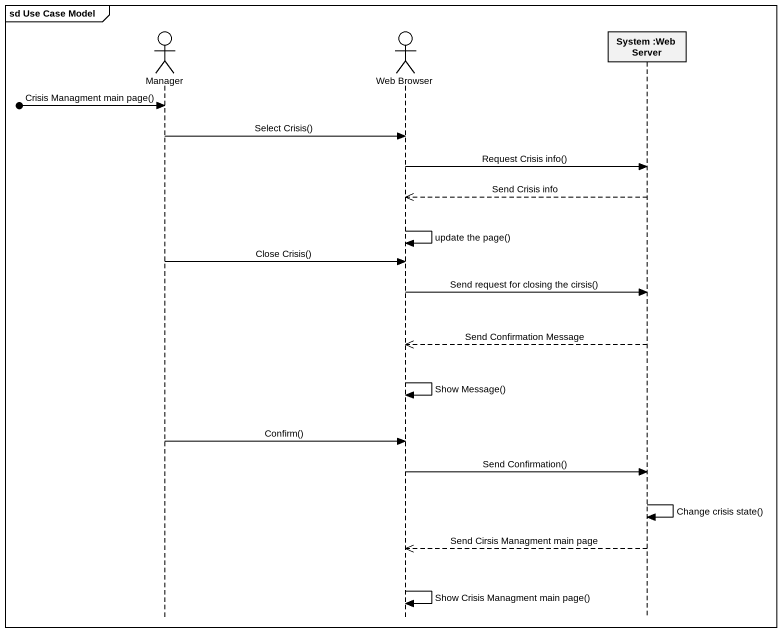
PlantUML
@startuml
mainframe sd Use Case Model
hide footbox
actor Manager
actor "Web Browser" as Web_Browser
participant "System :Web Server" as System_Web_Server

[o-> Manager : Crisis Managment main page()
Manager -> Web_Browser : Select Crisis()
Web_Browser -> System_Web_Server : Request Crisis info()
System_Web_Server -->> Web_Browser : Send Crisis info
Web_Browser -> Web_Browser : update the page()
Manager -> Web_Browser : Close Crisis()
Web_Browser -> System_Web_Server : Send request for closing the cirsis()
System_Web_Server -->> Web_Browser : Send Confirmation Message
Web_Browser -> Web_Browser : Show Message()
Manager -> Web_Browser : Confirm()
Web_Browser -> System_Web_Server : Send Confirmation()
System_Web_Server -> System_Web_Server : Change crisis state()
System_Web_Server -->> Web_Browser : Send Cirsis Managment main page
Web_Browser -> Web_Browser : Show Crisis Managment main page()
@enduml
